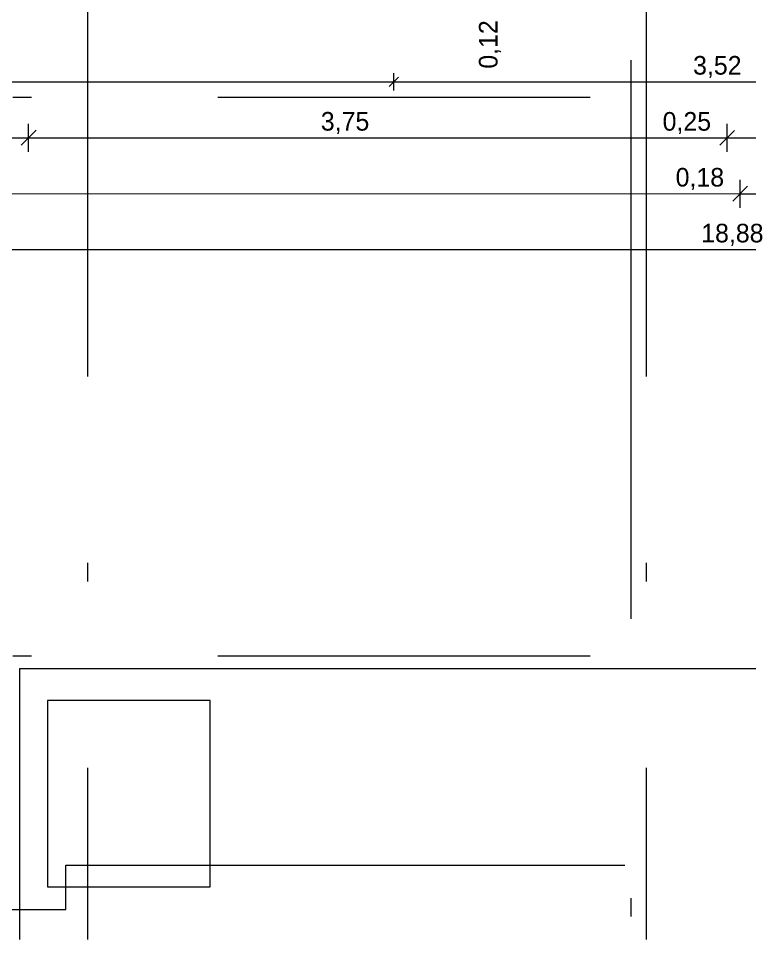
# Model space of a CAD drawing. Header units: metres. Extents: x -3 to 171, y -23 to 41.
# Drawn here: x 5.63 to 9.555, y -22.523 to -17.576 of the extents above; entities that cross this region are included whole.
import ezdxf

# ---------------------------------------------------------------- set-up
doc = ezdxf.new("R2010")
doc.units = ezdxf.units.M
doc.header["$MEASUREMENT"] = 0
doc.linetypes.add('Achse', pattern=[0.004, 0.002, -0.001, 0, -0.001])
doc.linetypes.add('Schnittlinie', pattern=[0.006, 0.003, -0.0015, 0, -0.0015])
for name, color, linetype in [('4._1.DG PP STG1_1_000 Achsraster', 7, 'Continuous'), ('4._1.DG PP STG1_1_210 Decke', 7, 'Continuous'), ('4._1.DG PP STG1_1_220 Bodenaufbau - Außen_ Gefälle', 7, 'Continuous'), ('4._1.DG PP STG1_1_851 Marker Schnitt', 7, 'Continuous'), ('4._1.DG PP STG1_1_950 Polierplan Bemaßung', 7, 'Continuous')]:
    doc.layers.add(name, color=color, linetype=linetype)
doc.styles.add('ERSTELLTER_STIL_2', font='')
doc.styles.get('ERSTELLTER_STIL_2').set_extended_font_data('Eurostile')

msp = doc.modelspace()

# ---------------------------------------------------------------- linework, layer by layer
at = {"layer": '4._1.DG PP STG1_1_000 Achsraster', "color": 5, "linetype": 'Achse', "lineweight": 0, "ltscale": 1000}
for p, q in [((6, 3), (6, -22.5231)), ((9, 3), (9, -22.5231)), ((-1.5, -18), (21, -18)), ((-1.5, -21), (21, -21))]:
    msp.add_line(p, q, dxfattribs=at)
at = {"layer": '4._1.DG PP STG1_1_210 Decke', "color": 7, "linetype": 'Continuous', "lineweight": 13, "ltscale": 1000, "flags": 128}
msp.add_lwpolyline([(12.105, -22.5231), (12.105, -21.07), (5.635, -21.07), (5.635, -22.5231)], dxfattribs=at)
at = {"layer": '4._1.DG PP STG1_1_220 Bodenaufbau - Außen_ Gefälle', "color": 7, "linetype": 'Continuous', "lineweight": 13, "ltscale": 1000, "flags": 128}
for points in [[(12.105, -22.5231), (12.105, -21.07), (5.635, -21.07), (5.635, -22.5231)], [(6.66, -21.24), (5.785, -21.24)], [(5.785, -21.24), (5.785, -22.24)], [(6.66, -22.24), (6.66, -21.24)], [(5.785, -22.24), (6.66, -22.24)]]:
    msp.add_lwpolyline(points, dxfattribs=at)
at = {"layer": '4._1.DG PP STG1_1_851 Marker Schnitt', "color": 7, "linetype": 'Schnittlinie', "lineweight": 13, "ltscale": 1000}
for p, q in [((8.9179, -11.7), (8.9179, -22.5231)), ((5.8845, -22.3608), (5.8845, -22.1233)), ((5.8845, -22.1233), (19.85, -22.1233)), ((-2.85, -22.3608), (5.8845, -22.3608))]:
    msp.add_line(p, q, dxfattribs=at)
at = {"layer": '4._1.DG PP STG1_1_950 Polierplan Bemaßung', "color": 6, "linetype": 'Continuous', "lineweight": 13, "ltscale": 1000, "true_color": 0xfb02fe}
for p, q in [((7.67, -17.8918), (7.62, -17.9418)), ((7.645, -17.9637), (7.645, -17.87)), ((0.0553, -17.9168), (7.645, -17.9168)), ((7.645, -17.9168), (11.165, -17.9168)), ((5.6845, -18.2923), (5.6846, -18.1423)), ((9.4345, -18.2928), (9.4346, -18.1428)), ((5.7246, -18.1773), (5.6445, -18.2573)), ((9.4746, -18.1778), (9.3945, -18.2578)), ((5.5845, -18.2173), (5.6845, -18.2173)), ((5.6845, -18.2173), (9.4345, -18.2178)), ((9.4345, -18.2178), (9.6845, -18.2178))]:
    msp.add_line(p, q, dxfattribs=at)
at = {"layer": '4._1.DG PP STG1_1_950 Polierplan Bemaßung', "color": 76, "linetype": 'Continuous', "lineweight": 13, "ltscale": 1000, "true_color": 0x3f7f02}
for p, q in [((9.5045, -18.5928), (9.5045, -18.4428)), ((9.5445, -18.4778), (9.4645, -18.5578)), ((0.3634, -18.5166), (9.5045, -18.5178)), ((9.5045, -18.5178), (9.6845, -18.5178))]:
    msp.add_line(p, q, dxfattribs=at)
at = {"layer": '4._1.DG PP STG1_1_950 Polierplan Bemaßung', "color": 1, "linetype": 'Continuous', "lineweight": 13, "ltscale": 1000, "true_color": 0xfb0106}
msp.add_line((0.0545, -18.8166), (18.9345, -18.819), dxfattribs=at)

# ---------------------------------------------------------------- texts
at = {"layer": '4._1.DG PP STG1_1_950 Polierplan Bemaßung', "color": 6, "linetype": 'Continuous', "lineweight": 13, "true_color": 0xfb02fe, "char_height": 0.1, "width": 0.306373, "attachment_point": 7, "style": 'ERSTELLTER_STIL_2'}
for s, insert, rotation in [('\\A1;{\\pql;\\fEurostile|b0|i0|c0|p0;\\W1.000000;0,12}', (8.2204, -17.8464), 90), ('\\A1;{\\pql;\\fEurostile|b0|i0|c0|p0;\\W1.000000;3,75}', (7.2532, -18.1975), 359.9926), ('\\A1;{\\pql;\\fEurostile|b0|i0|c0|p0;\\W1.000000;0,25}', (9.0882, -18.1978), 359.9926)]:
    msp.add_mtext(s, dxfattribs=dict(at, insert=insert, rotation=rotation))
at = {"layer": '4._1.DG PP STG1_1_950 Polierplan Bemaßung', "color": 6, "linetype": 'Continuous', "lineweight": 13, "true_color": 0xfb02fe, "insert": (9.2518, -17.8968), "char_height": 0.1, "width": 0.306373, "attachment_point": 7, "style": 'ERSTELLTER_STIL_2'}
msp.add_mtext('\\A1;{\\pql;\\fEurostile|b0|i0|c0|p0;\\W1.000000;3,52}', dxfattribs=at)
at = {"layer": '4._1.DG PP STG1_1_950 Polierplan Bemaßung', "color": 76, "linetype": 'Continuous', "lineweight": 13, "true_color": 0x3f7f02, "insert": (9.1581, -18.4978), "char_height": 0.1, "width": 0.306373, "attachment_point": 7, "rotation": 359.9926, "style": 'ERSTELLTER_STIL_2'}
msp.add_mtext('\\A1;{\\pql;\\fEurostile|b0|i0|c0|p0;\\W1.000000;0,18}', dxfattribs=at)
at = {"layer": '4._1.DG PP STG1_1_950 Polierplan Bemaßung', "color": 1, "linetype": 'Continuous', "lineweight": 13, "true_color": 0xfb0106, "insert": (9.2953, -18.7978), "char_height": 0.1, "width": 0.398365, "attachment_point": 7, "rotation": 359.9926, "style": 'ERSTELLTER_STIL_2'}
msp.add_mtext('\\A1;{\\pql;\\fEurostile|b0|i0|c0|p0;\\W1.000000;18,88}', dxfattribs=at)

doc.saveas('drawing.dxf')
